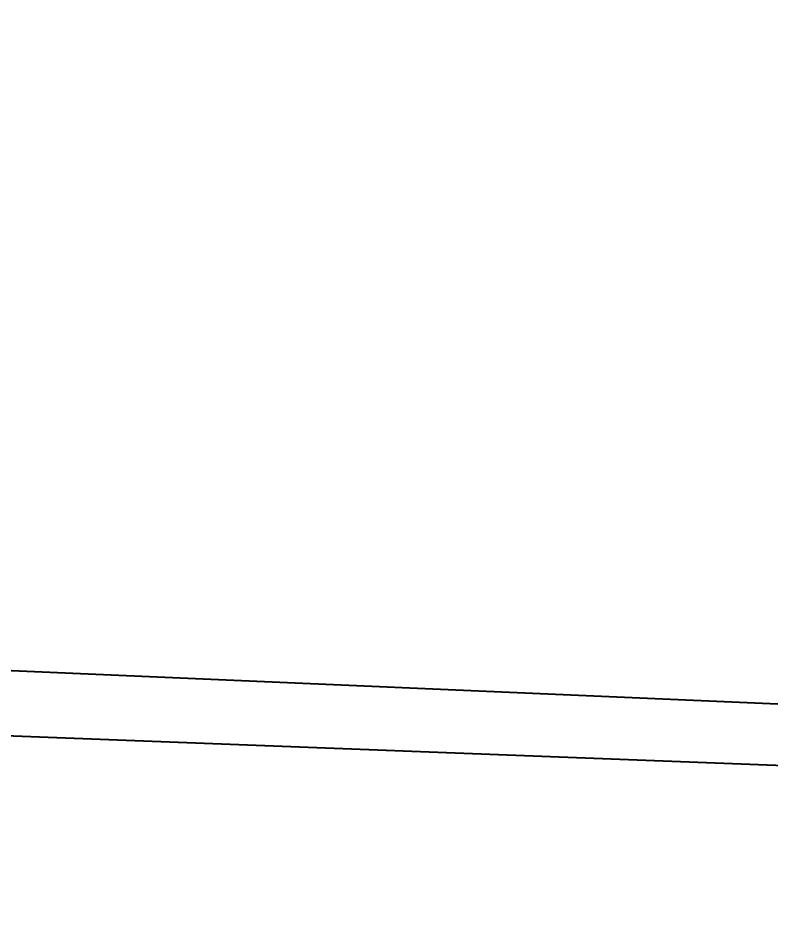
# Model space of a CAD drawing. Header units: inches. Extents: x -4597 to 93300, y -11124 to 5932.
# Drawn here: x -417.91 to -395.53, y -10172.16 to -10144.98 of the extents above; entities that cross this region are included whole.
import ezdxf

# ---------------------------------------------------------------- set-up
doc = ezdxf.new("R2010")
doc.units = ezdxf.units.IN
doc.header["$LTSCALE"] = 0.5
doc.header["$MEASUREMENT"] = 0
doc.header["$PDMODE"] = 66
doc.layers.add('hatch', color=9, linetype='Continuous', lineweight=0)
doc.layers.add('Toilet', color=7, linetype='Continuous', lineweight=25)
doc.styles.get("Standard").update_dxf_attribs({"font": 'arial.ttf'})
doc.dimstyles.new('S8', dxfattribs={"dimtxt": 5, "dimasz": 1, "dimexe": 6, "dimexo": 18, "dimgap": 1.9375, "dimtad": 1, "dimdec": 0, "dimzin": 3, "dimdsep": 46, "dimlunit": 4, "dimtxsty": 'Standard', "dimblk": 'dot 2', "dimcen": 12, "dimse1": 1, "dimse2": 1, "dimclrd": 1, "dimclre": 1, "dimclrt": 256, "dimadec": 0, "dimazin": 0, "dimtfac": 0.75, "dimtdec": 0, "dimtix": 1, "dimtmove": 1, "dimatfit": 3, "dimldrblk": 'DOT', "dimfxl": 1, "dimtolj": 1, "dimtzin": 0, "dimlwd": 9, "dimlwe": 9, "dimarcsym": 0})

# ---------------------------------------------------------------- blocks, each defined once
blk = doc.blocks.new('dot1')
at = {"layer": 'hatch'}
h = blk.add_hatch(color=256, dxfattribs=at)
edge = h.paths.add_edge_path()
edge.add_arc((0, 0), 1, 0, 360)
for p, q in [((0, 3), (0, -3)), ((3, 0), (-3, 0))]:
    blk.add_line(p, q, dxfattribs=at)
blk.add_circle((0, 0), 1, dxfattribs=at)
blk = doc.blocks.new('dot 2')
at = {"layer": 'hatch', "xscale": 0.5, "yscale": 0.5, "zscale": 0.5}
blk.add_blockref('dot1', (0, 0), dxfattribs=at)
blk = doc.blocks.new('*D192')
at = {"layer": 'Defpoints', "color": 0, "transparency": 16777216}
for p in [(-590.079, -10063.827), (-277.265, -10178.689), (-277.265, -10218.501)]:
    blk.add_point(p, dxfattribs=at)
at = {"layer": 'Toilet', "color": 1, "lineweight": 9, "transparency": 16777216}
blk.add_line((-589.079, -10218.501), (-278.265, -10218.501), dxfattribs=at)
at = {"layer": 'Toilet', "color": 1, "lineweight": 9, "transparency": 16777216, "rotation": 180}
blk.add_blockref('dot 2', (-590.079, -10218.501), dxfattribs=at)
at = {"layer": 'Toilet', "color": 1, "lineweight": 9, "transparency": 16777216}
blk.add_blockref('dot 2', (-277.265, -10218.501), dxfattribs=at)
at = {"layer": 'Toilet', "transparency": 16777216, "insert": (-433.672, -10214.011), "char_height": 5, "attachment_point": 5}
blk.add_mtext('\\A1;26\'-1"', dxfattribs=at)
blk = doc.blocks.new('_Dot')
at = {"color": 0, "linetype": 'ByBlock', "lineweight": -2}
blk.add_line((-0.5, 0), (-1, 0), dxfattribs=at)
at = {"color": 0, "linetype": 'ByBlock', "const_width": 0.5}
blk.add_lwpolyline([(-0.25, 0, 1), (0.25, 0, 1)], format="xyb", close=True, dxfattribs=at)
blk = doc.blocks.new('*D439')
at = {"layer": 'Defpoints', "color": 0, "transparency": 16777216}
for p in [(-417.908, -9691.083), (-232.872, -9691.083), (-277.265, -10178.689)]:
    blk.add_point(p, dxfattribs=at)
at = {"layer": 'Toilet', "color": 1, "lineweight": 9, "transparency": 16777216}
blk.add_line((-232.872, -10177.689), (-232.872, -9692.083), dxfattribs=at)
for p, rotation in [((-232.872, -9691.083), 90), ((-232.872, -10178.689), 270)]:
    blk.add_blockref('dot 2', p, dxfattribs=dict(at, rotation=rotation))
at = {"layer": 'Toilet', "transparency": 16777216, "insert": (-237.362, -9934.886), "char_height": 5, "attachment_point": 5, "rotation": 90}
blk.add_mtext('\\A1;40\'-8"', dxfattribs=at)
blk = doc.blocks.new('*D193')
at = {"layer": 'Defpoints', "color": 0, "transparency": 16777216}
for p in [(-634.702, -9691.083), (-488.585, -9691.083), (-324.22, -10172.784)]:
    blk.add_point(p, dxfattribs=at)
at = {"layer": 'Toilet', "color": 1, "lineweight": 9, "transparency": 16777216}
blk.add_line((-634.702, -10171.784), (-634.702, -9692.083), dxfattribs=at)
for p, rotation in [((-634.702, -9691.083), 90), ((-634.702, -10172.784), 270)]:
    blk.add_blockref('dot 2', p, dxfattribs=dict(at, rotation=rotation))
at = {"layer": 'Toilet', "transparency": 16777216, "insert": (-639.192, -9931.933), "char_height": 5, "attachment_point": 5, "rotation": 90}
blk.add_mtext('\\A1;40\'-2"', dxfattribs=at)

msp = doc.modelspace()

# ---------------------------------------------------------------- linework, layer by layer
at = {"layer": 'Toilet'}
for p, q in [((-643.642, -10157.699), (-218.88, -10173.919)), ((-431.518, -10163.793), (-276.218, -10170.53))]:
    msp.add_line(p, q, dxfattribs=at)

# ---------------------------------------------------------------- dimensions: what is measured, and where the dimension line sits
for base, p1, p2, picture, middle in [((-634.702, -9691.083), (-324.22, -10172.784), (-488.585, -9691.083), '*D193', (-639.192, -9931.933)), ((-232.872, -9691.083), (-277.265, -10178.689), (-417.908, -9691.083), '*D439', (-237.362, -9934.886))]:
    dim = msp.add_linear_dim(base=base, p1=p1, p2=p2, angle=90, dimstyle='S8', override={"dimfxl": 2, "dimfxlon": 1, "dimarcsym": 1}, dxfattribs=at)
    dim.commit()
    dim.dimension.update_dxf_attribs({"geometry": picture, "text_midpoint": middle})
dim = msp.add_linear_dim(base=(-277.265, -10218.501), p1=(-590.079, -10063.827), p2=(-277.265, -10178.689), dimstyle='S8', override={"dimfxl": 2, "dimfxlon": 1, "dimarcsym": 1}, dxfattribs=at)
dim.commit()
dim.dimension.update_dxf_attribs({"geometry": '*D192', "text_midpoint": (-433.672, -10214.011)})

doc.saveas('drawing.dxf')
